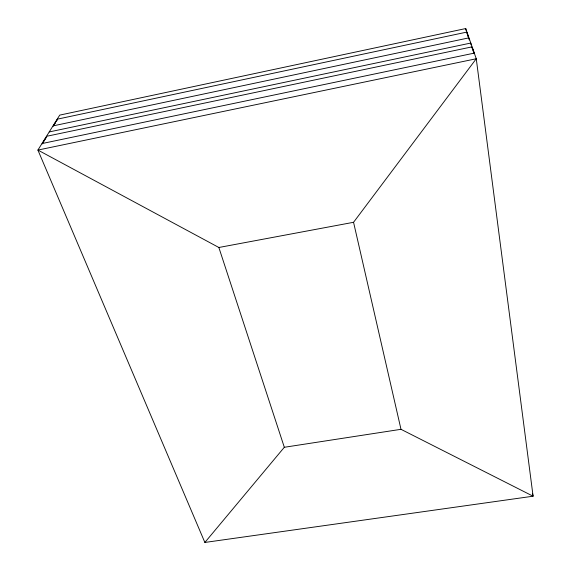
<?xml version="1.0" encoding="UTF-8"?>
<svg xmlns="http://www.w3.org/2000/svg" width="571" height="571" viewBox="0 0 571 571"><rect width="100%" height="100%" fill="white"/><g stroke="black" fill="none" stroke-linecap="round" stroke-linejoin="round"><path stroke-width="0.86" d="M42.111 143.892L46.822 136.255L471.725 46.929L474.058 53.446M53.124 126.227L57.507 119.125L466.586 32.14L468.748 38.171M42.304 143.756L45.916 137.961M54.238 124.606L55.637 122.358M56.572 120.866L57.5 119.375M353.556 222.297L476.257 58.756L465.736 28.55L59.727 115.114L37.907 150.066L204.868 542.45L533.093 496.206L476.257 58.756L37.907 150.066L218.857 247.486L353.556 222.297L400.992 429.313L533.093 496.206L532.5 493.672M204.868 542.45L284.322 447.279L400.992 429.313M53.317 125.834L468.598 37.922M49.227 131.937L470.79 43.046L471.018 44.816M42.311 143.492L473.901 53.196M467.007 32.419L469.255 39.977M472.16 47.222L474.344 53.488M218.857 247.486L284.322 447.279M465.736 28.55L465.972 30.313"/></g></svg>
